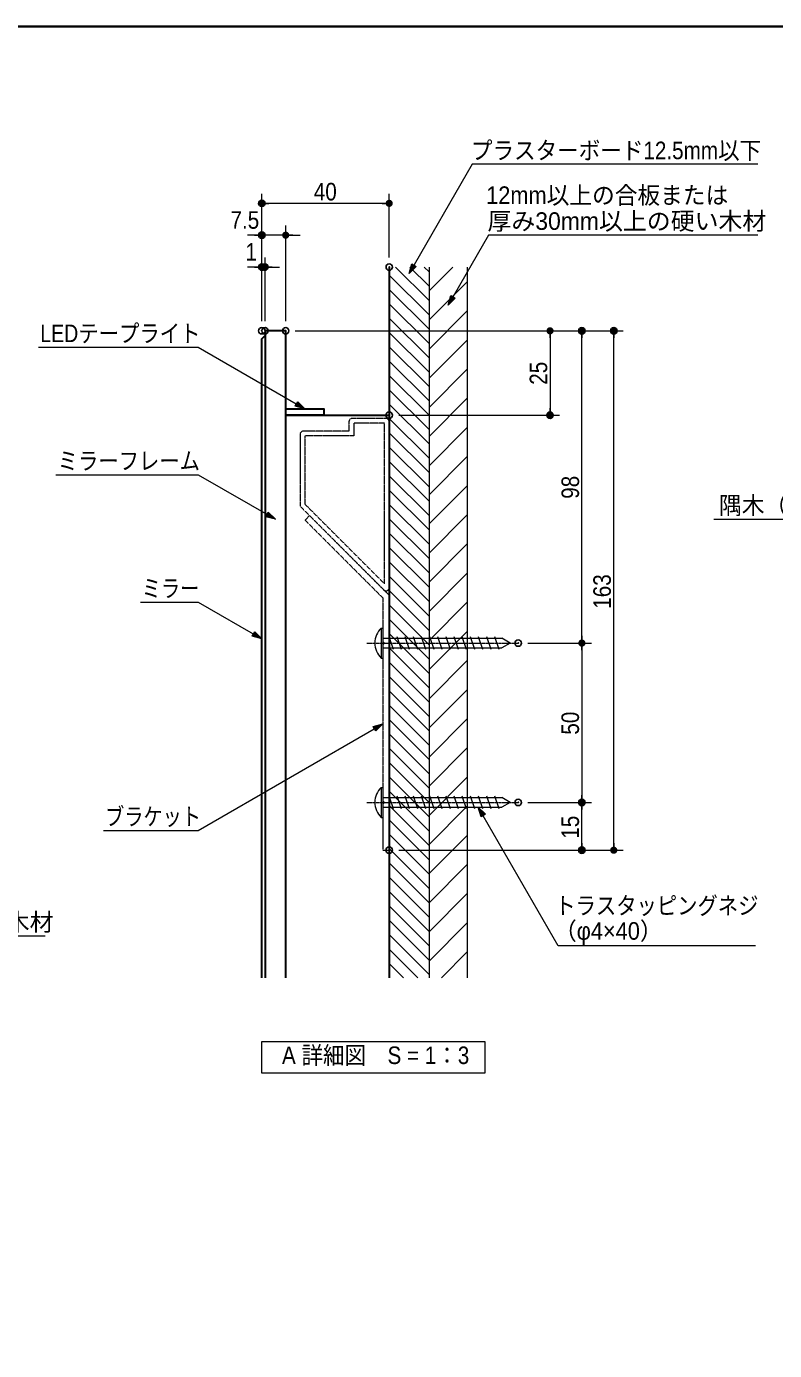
# Model space of a CAD drawing. Units: millimetres, scale not verified, with parts at other scales. Extents: x -4547 to 4547, y -2284 to 2284.
# Drawn here: x -1910 to -736, y 0 to 2078 of the extents above; entities that cross this region are included whole.
import ezdxf
from ezdxf.enums import TextEntityAlignment as Align

# ---------------------------------------------------------------- set-up
doc = ezdxf.new("R2010")
doc.units = ezdxf.units.MM
doc.header["$LTSCALE"] = 20
doc.header["$PDMODE"] = 32
doc.header["$PDSIZE"] = 10
doc.linetypes.add('USER1', pattern=[0.8, 0.5, -0.3])
doc.linetypes.add('USER2', pattern=[2.91, 1.76, -0.4, 0.35, -0.4])
for name, color, linetype, lineweight in [('0-0_1図面枠', 7, 'Continuous', 20), ('0-1_3一般', 7, 'Continuous', 15), ('0-2_2寸法-2', 7, 'Continuous', 15), ('0-3_0', 7, 'Continuous', 25), ('0-5_2寸法-1', 7, 'Continuous', 15), ('0-6_2寸法-3', 7, 'Continuous', 15)]:
    doc.layers.add(name, color=color, linetype=linetype, lineweight=lineweight)
doc.layers.add('0-4_Defpoints', color=7, linetype='Continuous')
doc.styles.add('ＭＳ Ｐゴシック', font='')
doc.styles.get('ＭＳ Ｐゴシック').set_extended_font_data('MS PGothic')

# ---------------------------------------------------------------- blocks, each defined once
blk = doc.blocks.new('グループ-73')
at = {"layer": '0-1_3一般'}
for p, q in [((-250, 22670), (-250, 21730)), ((-250, 22670), (-200, 22670)), ((-200, 22670), (-200, 21730)), ((-200, 22350), (3540.2, 22350)), ((-200, 22050), (3540.2, 22050)), ((130.6, 22000), (-5.8, 22400)), ((386.2, 22000), (249.8, 22400)), ((641.8, 22000), (505.4, 22400)), ((897.4, 22000), (761, 22400)), ((1153.1, 22000), (1016.7, 22400)), ((1408.7, 22000), (1272.3, 22400)), ((1664.3, 22000), (1527.9, 22400)), ((1919.9, 22000), (1783.5, 22400)), ((2175.5, 22000), (2039.1, 22400)), ((2431.1, 22000), (2294.7, 22400)), ((2686.7, 22000), (2550.4, 22400)), ((2942.4, 22000), (2806, 22400)), ((3198, 22000), (3061.6, 22400)), ((3453.6, 22000), (3317.2, 22400)), ((3800, 22200), (3540.2, 22350)), ((3800, 22200), (3540.2, 22050)), ((-250, 21730), (-200, 21730))]:
    blk.add_line(p, q, dxfattribs=at)
at = {"layer": '0-1_3一般', "linetype": 'USER2'}
blk.add_line((-700, 22200), (4050, 22200), dxfattribs=at)
at = {"layer": '0-1_3一般'}
blk.add_arc((202.3, 22200), 652.2, 133.8974, 226.1026, dxfattribs=at)
blk = doc.blocks.new('グループ-74')
at = {"layer": '0-1_3一般', "linetype": 'USER1'}
for p, q in [((-100, 29250), (-1164, 29250)), ((0, 23941.4), (0, 29150))]:
    blk.add_line(p, q, dxfattribs=at)
for points in [[(-1264, 29150), (-1264, 28850), (-2700, 28850)], [(-2800, 28750), (-2800, 26500), (-170.7, 23870.7)], [(-200, 15700), (0, 15700), (0, 23700), (-2500, 26200), (-2641.4, 26058.6), (-200, 23617.2), (-200, 22250), (-150, 22200), (-200, 22150), (-200, 17250), (-150, 17200), (-200, 17150), (-200, 15720)]]:
    blk.add_lwpolyline(points, dxfattribs=at)
blk.add_lwpolyline([(-150, 24062.1), (-150, 29100), (-1114, 29100), (-1114, 28700), (-2650, 28700), (-2650, 26562.1)], close=True, dxfattribs=at)
for centre, start, end in [((-1164, 29150), 90, 180), ((-100, 29150), 0, 90), ((-2700, 28750), 90, 180), ((-100, 23941.4), 225, 0)]:
    blk.add_arc(centre, 100, start, end, dxfattribs=at)
blk = doc.blocks.new('グループ-75')
at = {"layer": '0-1_3一般'}
for p, q in [((-250, 17670), (-250, 16730)), ((-250, 17670), (-200, 17670)), ((-200, 17670), (-200, 16730)), ((-200, 17350), (3540.2, 17350)), ((-200, 17050), (3540.2, 17050)), ((130.6, 17000), (-5.8, 17400)), ((386.2, 17000), (249.8, 17400)), ((641.8, 17000), (505.4, 17400)), ((897.4, 17000), (761, 17400)), ((1153.1, 17000), (1016.7, 17400)), ((1408.7, 17000), (1272.3, 17400)), ((1664.3, 17000), (1527.9, 17400)), ((1919.9, 17000), (1783.5, 17400)), ((2175.5, 17000), (2039.1, 17400)), ((2431.1, 17000), (2294.7, 17400)), ((2686.7, 17000), (2550.4, 17400)), ((2942.4, 17000), (2806, 17400)), ((3198, 17000), (3061.6, 17400)), ((3453.6, 17000), (3317.2, 17400)), ((3800, 17200), (3540.2, 17350)), ((3800, 17200), (3540.2, 17050)), ((-250, 16730), (-200, 16730))]:
    blk.add_line(p, q, dxfattribs=at)
at = {"layer": '0-1_3一般', "linetype": 'USER2'}
blk.add_line((-700, 17200), (4050, 17200), dxfattribs=at)
at = {"layer": '0-1_3一般'}
blk.add_arc((202.3, 17200), 652.2, 133.8974, 226.1026, dxfattribs=at)
blk = doc.blocks.new('グループ-76')
at = {"layer": '0-1_3一般', "lineweight": 30}
blk.add_line((0, 34000), (0, 11700), dxfattribs=at)
at = {"layer": '0-1_3一般'}
for p, q in [((0, 33750), (1250, 32500)), ((200, 34000), (1250, 32950)), ((650, 34000), (1250, 33400)), ((1100, 34000), (1250, 33850)), ((1250, 34000), (1250, 11700)), ((2450, 34000), (2450, 11700)), ((0, 33300), (1250, 32050)), ((0, 32850), (1250, 31600)), ((0, 32400), (1250, 31150)), ((0, 31950), (1250, 30700)), ((0, 31500), (1250, 30250)), ((0, 31050), (1250, 29800)), ((0, 30600), (1250, 29350)), ((0, 30150), (1250, 28900)), ((0, 29700), (1250, 28450)), ((0, 29250), (1250, 28000)), ((0, 28800), (1250, 27550)), ((0, 28350), (1250, 27100)), ((0, 27900), (1250, 26650)), ((0, 27450), (1250, 26200)), ((0, 27000), (1250, 25750)), ((0, 26550), (1250, 25300)), ((0, 26100), (1250, 24850)), ((0, 25650), (1250, 24400)), ((0, 25200), (1250, 23950)), ((0, 24750), (1250, 23500)), ((0, 24300), (1250, 23050)), ((0, 23850), (1250, 22600)), ((0, 23400), (1250, 22150)), ((0, 22950), (1250, 21700)), ((0, 22500), (1250, 21250)), ((0, 22050), (1250, 20800)), ((0, 21600), (1250, 20350)), ((0, 21150), (1250, 19900)), ((0, 20700), (1250, 19450)), ((0, 20250), (1250, 19000)), ((0, 19800), (1250, 18550)), ((0, 19350), (1250, 18100)), ((0, 18900), (1250, 17650)), ((0, 18450), (1250, 17200)), ((0, 18000), (1250, 16750)), ((0, 17550), (1250, 16300)), ((0, 17100), (1250, 15850)), ((0, 16650), (1250, 15400)), ((0, 16200), (1250, 14950)), ((0, 15750), (1250, 14500)), ((0, 15300), (1250, 14050)), ((0, 14850), (1250, 13600)), ((0, 14400), (1250, 13150)), ((0, 13950), (1250, 12700)), ((0, 13500), (1250, 12250)), ((0, 13050), (1250, 11800)), ((0, 12600), (900, 11700)), ((0, 12150), (450, 11700))]:
    blk.add_line(p, q, dxfattribs=at)
at = {"layer": '0-1_3一般', "lineweight": 5}
for p, q in [((1250, 33254), (1996, 34000)), ((1250, 32339.6), (2450, 33539.6)), ((1250, 31425.2), (2450, 32625.2)), ((1250, 30510.8), (2450, 31710.8)), ((1250, 29596.4), (2450, 30796.4)), ((1250, 28682), (2450, 29882)), ((1250, 27767.6), (2450, 28967.6)), ((1250, 26853.2), (2450, 28053.2)), ((1250, 25938.8), (2450, 27138.8)), ((1250, 25024.4), (2450, 26224.4)), ((1250, 24110), (2450, 25310)), ((1250, 23195.6), (2450, 24395.6)), ((1250, 22281.2), (2450, 23481.2)), ((1250, 21366.8), (2450, 22566.8)), ((1250, 20452.4), (2450, 21652.4)), ((1250, 19538), (2450, 20738)), ((1250, 18623.6), (2450, 19823.6)), ((1250, 17709.2), (2450, 18909.2)), ((1250, 16794.8), (2450, 17994.8)), ((1250, 15880.4), (2450, 17080.4)), ((1250, 14966), (2450, 16166)), ((1250, 14051.6), (2450, 15251.6)), ((1250, 13137.2), (2450, 14337.2)), ((1250, 12222.8), (2450, 13422.8)), ((1641.6, 11700), (2450, 12508.4))]:
    blk.add_line(p, q, dxfattribs=at)
blk = doc.blocks.new('グループ-77')
at = {"layer": '0-1_3一般', "lineweight": 30}
for points in [[(-3250, 11700), (-3250, 32000), (-3900, 32000), (-3900, 11700)], [(-4000, 11700), (-4000, 31750), (-3900, 31850)], [(-3250, 11700), (-3250, 29350), (0, 29350), (0, 11700)]]:
    blk.add_lwpolyline(points, dxfattribs=at)
blk.add_lwpolyline([(-3250, 29550), (-2050, 29550), (-2050, 29350), (-3250, 29350)], close=True, dxfattribs=at)
at = {"layer": '0-1_3一般'}
for name in ['グループ-76', 'グループ-74', 'グループ-73', 'グループ-75']:
    blk.add_blockref(name, (0, 0), dxfattribs=at)
blk = doc.blocks.new('_Dot')
at = {"layer": '0-3_0'}
blk.add_line((-10, 0), (-20, 0), dxfattribs=at)
for points in [[(0, 0), (-10, 0), (-9.92, 1.25)], [(0, 0), (-9.92, -1.25), (-10, 0)], [(0, 0), (-9.92, 1.25), (-9.69, 2.49)], [(0, 0), (-9.69, -2.49), (-9.92, -1.25)], [(0, 0), (-9.69, 2.49), (-9.3, 3.68)], [(0, 0), (-9.3, -3.68), (-9.69, -2.49)], [(0, 0), (-9.3, 3.68), (-8.76, 4.82)], [(0, 0), (-8.76, -4.82), (-9.3, -3.68)], [(0, 0), (-8.76, 4.82), (-8.09, 5.88)], [(0, 0), (-8.09, -5.88), (-8.76, -4.82)], [(0, 0), (-8.09, 5.88), (-7.29, 6.85)], [(0, 0), (-7.29, -6.85), (-8.09, -5.88)], [(0, 0), (-7.29, 6.85), (-6.37, 7.71)], [(0, 0), (-6.37, -7.71), (-7.29, -6.85)], [(0, 0), (-6.37, 7.71), (-5.36, 8.44)], [(0, 0), (-5.36, -8.44), (-6.37, -7.71)], [(0, 0), (-5.36, 8.44), (-4.26, 9.05)], [(0, 0), (-4.26, -9.05), (-5.36, -8.44)], [(0, 0), (-4.26, 9.05), (-3.09, 9.51)], [(0, 0), (-3.09, -9.51), (-4.26, -9.05)], [(0, 0), (-3.09, 9.51), (-1.87, 9.82)], [(0, 0), (-1.87, -9.82), (-3.09, -9.51)], [(0, 0), (-1.87, 9.82), (-0.63, 9.98)], [(0, 0), (-0.63, -9.98), (-1.87, -9.82)], [(0, 0), (-0.63, 9.98), (0.63, 9.98)], [(0, 0), (0.63, -9.98), (-0.63, -9.98)], [(0, 0), (0.63, 9.98), (1.87, 9.82)], [(0, 0), (1.87, 9.82), (3.09, 9.51)], [(0, 0), (3.09, 9.51), (4.26, 9.05)], [(0, 0), (4.26, 9.05), (5.36, 8.44)], [(0, 0), (5.36, 8.44), (6.37, 7.71)], [(0, 0), (6.37, 7.71), (7.29, 6.85)], [(0, 0), (7.29, 6.85), (8.09, 5.88)], [(0, 0), (8.09, 5.88), (8.76, 4.82)], [(0, 0), (8.76, 4.82), (9.3, 3.68)], [(0, 0), (9.3, 3.68), (9.69, 2.49)], [(0, 0), (9.69, 2.49), (9.92, 1.25)], [(0, 0), (9.92, 1.25), (10, 0)], [(0, 0), (1.87, -9.82), (0.63, -9.98)], [(0, 0), (3.09, -9.51), (1.87, -9.82)], [(0, 0), (4.26, -9.05), (3.09, -9.51)], [(0, 0), (5.36, -8.44), (4.26, -9.05)], [(0, 0), (6.37, -7.71), (5.36, -8.44)], [(0, 0), (7.29, -6.85), (6.37, -7.71)], [(0, 0), (8.09, -5.88), (7.29, -6.85)], [(0, 0), (8.76, -4.82), (8.09, -5.88)], [(0, 0), (9.3, -3.68), (8.76, -4.82)], [(0, 0), (9.69, -2.49), (9.3, -3.68)], [(0, 0), (9.92, -1.25), (9.69, -2.49)], [(0, 0), (10, 0), (9.92, -1.25)]]:
    blk.add_solid(points, dxfattribs=at)
blk = doc.blocks.new('グループ-2')
at = {"layer": '0-0_1図面枠', "lineweight": 35}
blk.add_lwpolyline([(-60000, 41550), (60000, 41550), (60000, -41550), (-60000, -41550)], close=True, dxfattribs=at)

msp = doc.modelspace()

# ---------------------------------------------------------------- linework, layer by layer
at = {"layer": '0-0_1図面枠', "lineweight": 15}
for p, q in [((-1488.13, 1600), (-1073.13, 1600)), ((-1088.13, 1588.74), (-1088.13, 1478.76)), ((-1325.63, 1467.5), (-1073.13, 1467.5))]:
    msp.add_line(p, q, dxfattribs=at)
at = {"layer": '0-2_2寸法-2'}
for p, q in [((-1551.88, 1750), (-1563.14, 1750)), ((-1540.63, 1715), (-1540.63, 1765)), ((-1503.13, 1750), (-1540.63, 1750)), ((-1503.13, 1615), (-1503.13, 1765)), ((-1491.87, 1750), (-1480.61, 1750)), ((-1540.63, 1615), (-1540.63, 1715)), ((-1535.63, 1615), (-1535.63, 1715)), ((-1551.88, 1700), (-1563.14, 1700)), ((-1540.63, 1700), (-1535.63, 1700)), ((-1524.37, 1700), (-1513.11, 1700))]:
    msp.add_line(p, q, dxfattribs=at)
at = {"layer": '0-4_Defpoints'}
for p in [(-1540.63, 1800), (-1540.63, 1750), (-1540.63, 1700), (-1535.63, 1700), (-1340.63, 1700), (-1540.63, 1600), (-1535.63, 1600), (-1503.13, 1600), (-1503.13, 1600), (-1038.13, 1600), (-988.13, 1600), (-1340.63, 1467.5), (-1088.13, 1467.5), (-1138.13, 1110), (-1138.13, 860), (-1038.13, 860), (-1340.63, 785), (-1038.13, 785)]:
    msp.add_point(p, dxfattribs=at)
at = {"layer": '0-5_2寸法-1'}
for p, q in [((-1540.63, 1765), (-1540.63, 1815)), ((-1340.63, 1715), (-1340.63, 1815)), ((-1351.88, 1800), (-1529.37, 1800)), ((-1488.13, 1600), (-1023.13, 1600)), ((-1023.13, 1600), (-973.13, 1600)), ((-1038.13, 1121.26), (-1038.13, 1588.74)), ((-988.13, 796.26), (-988.13, 1588.74)), ((-1123.13, 1110), (-1023.13, 1110)), ((-1123.13, 1110), (-1023.13, 1110)), ((-1038.13, 1098.74), (-1038.13, 871.26)), ((-1123.13, 860), (-1023.13, 860)), ((-1123.13, 860), (-1023.13, 860)), ((-1038.13, 796.26), (-1038.13, 848.74)), ((-1325.63, 785), (-1023.13, 785)), ((-1023.13, 785), (-973.13, 785))]:
    msp.add_line(p, q, dxfattribs=at)
at = {"layer": '0-6_2寸法-3'}
for points in [[(-761.81, 1861.25), (-1210.5, 1861.25), (-1309.38, 1690)], [(-761.82, 1750), (-1184.62, 1750), (-1248.13, 1640)], [(-1891.24, 1574.21), (-1640.63, 1574.21), (-1473.13, 1477.5)], [(-1864.03, 1374.21), (-1640.63, 1374.21), (-1519.38, 1304.2)], [(-831.2, 1304.33), (-470.63, 1304.33), (-256.2, 1180.53)], [(-1730.91, 1174.21), (-1640.63, 1174.21), (-1540.63, 1116.47)], [(-1788.94, 816), (-1640.63, 816), (-1350.63, 983.43)], [(-765.8, 635), (-1075.3, 635), (-1200.88, 852.5)], [(-1880.73, 650), (-2303.52, 650), (-2390.13, 800)]]:
    msp.add_lwpolyline(points, dxfattribs=at)
at = {"layer": '0-6_2寸法-3', "lineweight": 5}
for points in [[(-1298.22, 1701.15), (-1309.38, 1690), (-1305.29, 1705.23)], [(-1236.97, 1651.15), (-1248.13, 1640), (-1244.04, 1655.23)], [(-1484.28, 1488.65), (-1473.13, 1477.5), (-1488.36, 1481.58)], [(-1530.53, 1315.35), (-1519.38, 1304.2), (-1534.61, 1308.28)], [(-1551.58, 1127.81), (-1540.63, 1116.47), (-1555.78, 1120.82)], [(-1365.86, 979.35), (-1350.63, 983.43), (-1361.78, 972.28)], [(-1196.53, 837.34), (-1200.88, 852.5), (-1189.53, 841.55)]]:
    msp.add_lwpolyline(points, close=True, dxfattribs=at)
at = {"layer": '0-6_2寸法-3'}
msp.add_lwpolyline([(-1540.63, 485), (-1190.63, 485), (-1190.63, 435), (-1540.63, 435)], close=True, dxfattribs=at)
for points in [[(-1298.22, 1701.15), (-1305.29, 1705.23), (-1309.38, 1690)], [(-1236.97, 1651.15), (-1244.04, 1655.23), (-1248.13, 1640)], [(-1484.28, 1488.65), (-1488.36, 1481.58), (-1473.13, 1477.5)], [(-1530.53, 1315.35), (-1534.61, 1308.28), (-1519.38, 1304.2)], [(-1551.58, 1127.81), (-1555.78, 1120.82), (-1540.63, 1116.47)], [(-1365.86, 979.35), (-1361.78, 972.28), (-1350.63, 983.43)], [(-1196.53, 837.34), (-1189.53, 841.55), (-1200.88, 852.5)]]:
    msp.add_solid(points, dxfattribs=at)

# ---------------------------------------------------------------- block references
at = {"layer": '0-0_1図面枠', "xscale": 0.05, "yscale": 0.05}
msp.add_blockref('グループ-2', (-1340.63, 0), dxfattribs=at)
at = {"layer": '0-0_1図面枠', "xscale": 0.5627563, "yscale": 0.5627563}
for p, rotation in [((-1088.13, 1600), 90), ((-1088.13, 1467.5), 270)]:
    msp.add_blockref('_Dot', p, dxfattribs=dict(at, rotation=rotation))
at = {"layer": '0-1_3一般', "xscale": 0.05, "yscale": 0.05}
msp.add_blockref('グループ-77', (-1340.63, 0), dxfattribs=at)
at = {"layer": '0-2_2寸法-2', "xscale": 0.5627563, "yscale": 0.5627563}
for p in [(-1540.63, 1750), (-1540.63, 1700)]:
    msp.add_blockref('_Dot', p, dxfattribs=at)
at = {"layer": '0-2_2寸法-2', "xscale": 0.5627563, "yscale": 0.5627563, "rotation": 180}
for p in [(-1503.13, 1750), (-1535.63, 1700)]:
    msp.add_blockref('_Dot', p, dxfattribs=at)
at = {"layer": '0-5_2寸法-1', "xscale": 0.5627563, "yscale": 0.5627563}
for p, rotation in [((-1540.63, 1800), 180), ((-1038.13, 1600), 90), ((-988.13, 1600), 90), ((-1038.13, 1110), 270), ((-1038.13, 1110), 90), ((-1038.13, 860), 270), ((-1038.13, 860), 90), ((-1038.13, 785), 270), ((-988.13, 785), 270)]:
    msp.add_blockref('_Dot', p, dxfattribs=dict(at, rotation=rotation))
msp.add_blockref('_Dot', (-1340.63, 1800), dxfattribs=at)

# ---------------------------------------------------------------- texts
at = {"layer": '0-0_1図面枠', "style": 'ＭＳ Ｐゴシック', "width": 0.9}
msp.add_text('25', height=27.57, rotation=90, dxfattribs=at).set_placement((-1084.33, 1515.31), align=Align.BOTTOM_LEFT)
at = {"layer": '0-2_2寸法-2', "style": 'ＭＳ Ｐゴシック', "width": 0.9}
for s, p in [('7.5', (-1589.85, 1751.86)), ('1', (-1566.32, 1701.86))]:
    msp.add_text(s, height=27.57, dxfattribs=at).set_placement(p, align=Align.BOTTOM_LEFT)
at = {"layer": '0-5_2寸法-1', "style": 'ＭＳ Ｐゴシック', "width": 0.9}
msp.add_text('40', height=27.57, dxfattribs=at).set_placement((-1459.07, 1796.28), align=Align.BOTTOM_LEFT)
for s, p in [('98', (-1034.33, 1336.4)), ('163', (-984.41, 1163.83)), ('50', (-1034.41, 966.26)), ('15', (-1034.41, 803.05))]:
    msp.add_text(s, height=27.57, rotation=90, dxfattribs=at).set_placement(p, align=Align.BOTTOM_LEFT)
at = {"layer": '0-6_2寸法-3', "style": 'ＭＳ Ｐゴシック'}
for s, height, width, p in [('プラスターボード12.5mm以下', 27.57, 0.9, (-1212.38, 1860.98)), ('12mm以上の合板または', 27.51, 0.95, (-1188.5, 1790.83)), ('LEDテープライト', 27.57, 0.85, (-1888.49, 1573.93)), ('ミラーフレーム', 27.51, 0.85, (-1861.06, 1373.93)), ('隅木（W70×H30×t18）', 27.57, 0.95, (-822.91, 1304.05)), ('ミラー', 27.51, 0.8, (-1728.96, 1173.93)), ('ブラケット', 27.57, 0.8, (-1786.63, 815.72)), ('トラスタッピングネジ', 27.51, 0.85, (-1079.92, 676.1)), ('（φ4×40）', 27.51, 0.95, (-1081.92, 636.33)), ('A 詳細図\u3000S = 1：3', 27.51, 0.9, (-1509, 441.24))]:
    msp.add_text(s, height=height, dxfattribs=dict(at, width=width)).set_placement(p, align=Align.BOTTOM_LEFT)
for p in [(-1186.34, 1750.16), (-2305.25, 650.16)]:
    msp.add_text('厚み30mm以上の硬い木材', height=27.51, dxfattribs=at).set_placement(p, align=Align.BOTTOM_LEFT)

doc.saveas('drawing.dxf')
